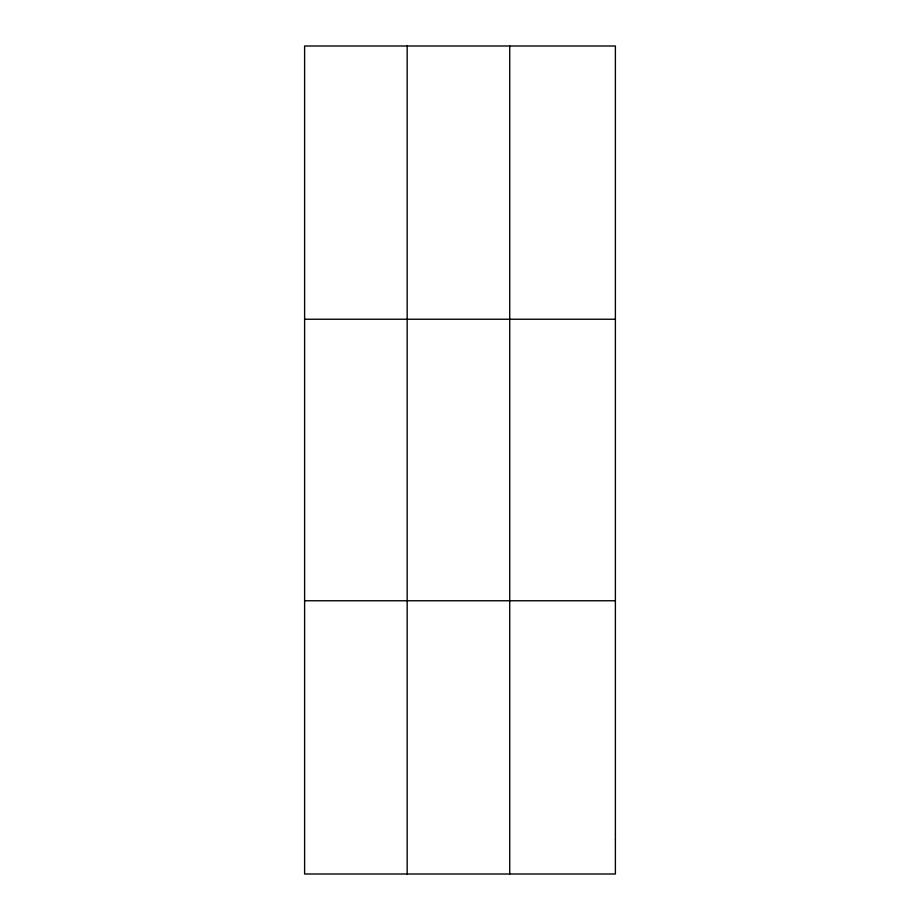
<?xml version="1.0" encoding="UTF-8"?>
<svg xmlns="http://www.w3.org/2000/svg" width="920" height="920" viewBox="0 0 920 920"><rect width="100%" height="100%" fill="white"/><g stroke="black" fill="none" stroke-linecap="round" stroke-linejoin="round"><path stroke-width="1.38" d="M407.169 874L407.169 46M509.726 874L509.726 46M304.612 319.24L615.388 319.24M304.612 600.76L615.388 600.76M615.388 839.845L615.388 874L304.612 874L304.612 46L615.388 46L615.388 839.845"/></g></svg>
